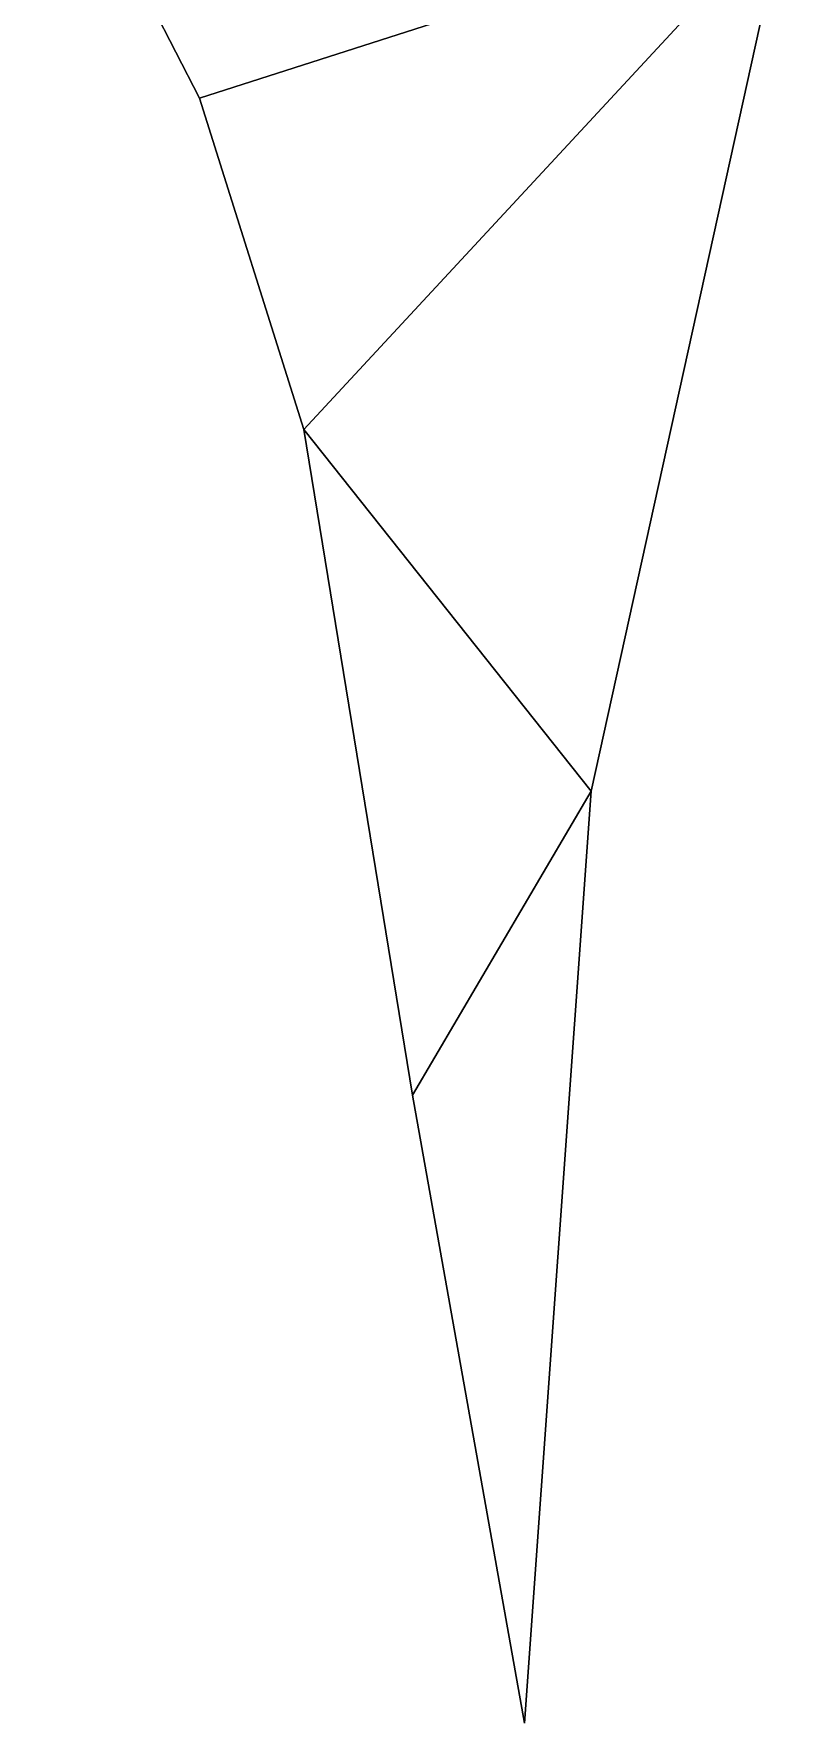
# Model space of a CAD drawing. Header units: metres. Extents: x -4.19 to 4.19, y -6.6 to 2.07.
# Drawn here: x -3.775 to -3.257, y -2.975 to -1.81 of the extents above; entities that cross this region are included whole.
import ezdxf

# ---------------------------------------------------------------- set-up
doc = ezdxf.new("R2010")
doc.units = ezdxf.units.M

msp = doc.modelspace()

# ---------------------------------------------------------------- linework, layer by layer
at = {"layer": 'Wing 3'}
for points in [[(-3.7753, -1.6323, -0.0406), (-3.6611, -1.8544, 0.0394), (-3.6611, -1.8544, -0.0406)], [(-3.7753, -1.6323, -0.0406), (-3.7753, -1.6323, 0.0394), (-3.6611, -1.8544, 0.0394)], [(-3.2573, -1.7249, -0.0406), (-3.7753, -1.6323, -0.0406), (-3.6611, -1.8544, -0.0406)], [(-3.2573, -1.7249, 0.0394), (-3.6611, -1.8544, 0.0394), (-3.7753, -1.6323, 0.0394)], [(-3.6611, -1.8544, -0.0406), (-3.5891, -2.0828, -0.0406), (-3.2573, -1.7249, -0.0406)], [(-3.2573, -1.7249, 0.0394), (-3.5891, -2.0828, 0.0394), (-3.6611, -1.8544, 0.0394)], [(-3.3911, -2.332, -0.0406), (-3.2573, -1.7249, -0.0406), (-3.5891, -2.0828, -0.0406)], [(-3.5891, -2.0828, 0.0394), (-3.2573, -1.7249, 0.0394), (-3.3911, -2.332, 0.0394)], [(-3.3911, -2.332, -0.0406), (-3.2573, -1.7249, 0.0394), (-3.2573, -1.7249, -0.0406)], [(-3.3911, -2.332, -0.0406), (-3.3911, -2.332, 0.0394), (-3.2573, -1.7249, 0.0394)], [(-3.6611, -1.8544, -0.0406), (-3.5891, -2.0828, 0.0394), (-3.5891, -2.0828, -0.0406)], [(-3.6611, -1.8544, -0.0406), (-3.6611, -1.8544, 0.0394), (-3.5891, -2.0828, 0.0394)], [(-3.5891, -2.0828, -0.0406), (-3.5143, -2.5417, 0.0394), (-3.5143, -2.5417, -0.0406)], [(-3.5891, -2.0828, -0.0406), (-3.5891, -2.0828, 0.0394), (-3.5143, -2.5417, 0.0394)], [(-3.5891, -2.0828, -0.0406), (-3.5143, -2.5417, -0.0406), (-3.3911, -2.332, -0.0406)], [(-3.5891, -2.0828, 0.0394), (-3.3911, -2.332, 0.0394), (-3.5143, -2.5417, 0.0394)], [(-3.437, -2.9745, -0.0406), (-3.3911, -2.332, -0.0406), (-3.5143, -2.5417, -0.0406)], [(-3.3911, -2.332, 0.0394), (-3.437, -2.9745, 0.0394), (-3.5143, -2.5417, 0.0394)], [(-3.437, -2.9745, -0.0406), (-3.3911, -2.332, 0.0394), (-3.3911, -2.332, -0.0406)], [(-3.437, -2.9745, -0.0406), (-3.437, -2.9745, 0.0394), (-3.3911, -2.332, 0.0394)], [(-3.5143, -2.5417, -0.0406), (-3.437, -2.9745, 0.0394), (-3.437, -2.9745, -0.0406)], [(-3.5143, -2.5417, -0.0406), (-3.5143, -2.5417, 0.0394), (-3.437, -2.9745, 0.0394)]]:
    msp.add_3dface(points, dxfattribs=at)

doc.saveas('drawing.dxf')
